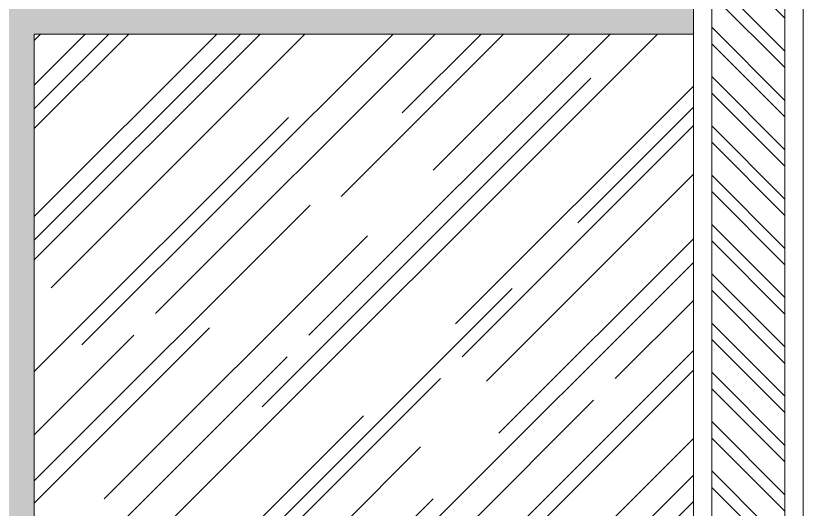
# Model space of a CAD drawing. Header units: millimetres. Extents: x 7371 to 278338, y -43753 to 35464.
# Drawn here: x 269780 to 270855, y 715 to 1389 of the extents above; entities that cross this region are included whole.
import ezdxf

# ---------------------------------------------------------------- set-up
doc = ezdxf.new("R2010")
doc.units = ezdxf.units.MM
doc.header["$MEASUREMENT"] = 0
doc.linetypes.add('CENTER', pattern=[50.800000000000004, 31.75, -6.349999999999999, 6.349999999999999, -6.349999999999999])
for name, color, linetype, lineweight in [('28-Arsiran', 252, 'Continuous', 5), ('8', 8, 'Continuous', 5), ('DINDING', 1, 'Continuous', 20), ('PIPA AIR BERSIH', 5, 'CENTER', 5)]:
    doc.layers.add(name, color=color, linetype=linetype, lineweight=lineweight)

# ---------------------------------------------------------------- blocks, each defined once
blk = doc.blocks.new('dsdsdsdsd')
h = blk.add_hatch()
h.set_pattern_fill('DOTS', color=8, scale=0.05)
h.set_pattern_definition([(0, (127803.6664204888, -997.3892394727438), (0.0396875, 0.079375), [0, -0.079375])])
h.paths.add_polyline_path([(127650.016140686, -874.3862856289497), (127650.016140686, -878.5529522956169), (127647.0161408898, -878.5529522956169), (127647.0161408898, -884.3862856289497), (127645.5997084907, -884.38628562895), (127645.7266238083, -883.7505062520804), (127645.9825865599, -883.3149565639839), (127645.9665978282, -882.7988082235345), (127645.9227655947, -881.9125497745546), (127645.9098582587, -881.8131620060641), (127645.2540282991, -881.7364189177115), (127645.0555349295, -881.7364189177115), (127644.4618741576, -881.8019008358365), (127644.430549893, -881.8215864814921), (127644.4317792406, -881.8897909119568), (127644.3836501586, -882.8490719516), (127644.3631596615, -883.2772364418328), (127644.4761360875, -883.505179965355), (127644.6290022675, -883.758820740283), (127644.7785049335, -884.38628562895), (127643.5328075564, -884.38628562895), (127643.5328075564, -884.5196189622832), (127640.1994742231, -884.5196189622832), (127640.1994742231, -874.3862856289497)])
h = blk.add_hatch()
h.set_pattern_fill('AR-RROOF', color=8, scale=0.01666666666666667, angle=45)
h.set_pattern_definition([(45, (127087.8324932903, -1363.468058915912), (0.3592102448427663, 0.9578939862473764), [6.350000000000001, -0.8466666666666667, 2.116666666666667, -0.4233333333333333]), (45, (127088.080947043, -1362.920263292526), (-0.6974665587363709, 0.09878281733176061), [1.27, -0.1397, 2.54, -0.3175]), (45, (127087.7277236356, -1363.063947390463), (1.356018674281443, 1.757136781022531), [3.386666666666667, -0.5926666666666668, 1.693333333333333, -0.4233333333333333])])
h.paths.add_polyline_path([(127649.4825703647, -881.5563960584375), (127649.4825703647, -881.8862856289503), (127650.016140686, -881.8862856289503), (127650.016140686, -878.5529522956169), (127647.0161408898, -878.5529522956169), (127647.0161408898, -881.8862856289503), (127647.5539404014, -881.8862856289503), (127647.5539404014, -881.5563960584375)])
at = {"layer": '28-Arsiran'}
h = blk.add_hatch(dxfattribs=at)
h.set_pattern_fill('ANSI32', color=256, scale=0.01666666666666667, angle=90)
h.set_pattern_definition([(135, (127728.7309936592, -1035.572108532894), (-0.1122532015133644, -0.1122532015133644), []), (135, (127728.7309936592, -1035.497273032894), (-0.1122532015133644, -0.1122532015133644), [])])
h.paths.add_polyline_path([(127650.0994740193, -872.8982174158109), (127650.4328073527, -872.8982174158109), (127650.4328073527, -884.5862856289498), (127650.0994740193, -884.5862856289498)])
for p, q in [((127647.0161408898, -881.8862856289503), (127647.0161408898, -878.5529522956169)), ((127647.0161408898, -878.5529522956169), (127650.016140686, -878.5529522956169))]:
    blk.add_line(p, q)
blk.add_lwpolyline([(127647.0161408898, -878.5529522956169), (127650.016140686, -878.5529522956169), (127650.016140686, -881.8862856289503), (127647.0161408898, -881.8862856289503)], close=True)
at = {"layer": '8'}
for p, q in [((127650.0994740193, -884.5862856289498), (127650.0994740193, -872.8982174158109)), ((127650.4328073527, -884.5862856289498), (127650.4328073527, -872.8982174158109))]:
    blk.add_line(p, q, dxfattribs=at)
at = {"layer": 'DINDING'}
for p, q in [((127650.016140686, -884.5862856289498), (127650.016140686, -872.8982174158109)), ((127650.516140686, -884.5862856289498), (127650.516140686, -872.8982174158109))]:
    blk.add_line(p, q, dxfattribs=at)

msp = doc.modelspace()

# ---------------------------------------------------------------- block references
at = {"layer": 'PIPA AIR BERSIH', "xscale": 300.0000059255024, "yscale": 300.0000059255024, "zscale": 300.0000059255024}
msp.add_blockref('dsdsdsdsd', (-38024300.48542885, 264929.8379866981), dxfattribs=at)

doc.saveas('drawing.dxf')
